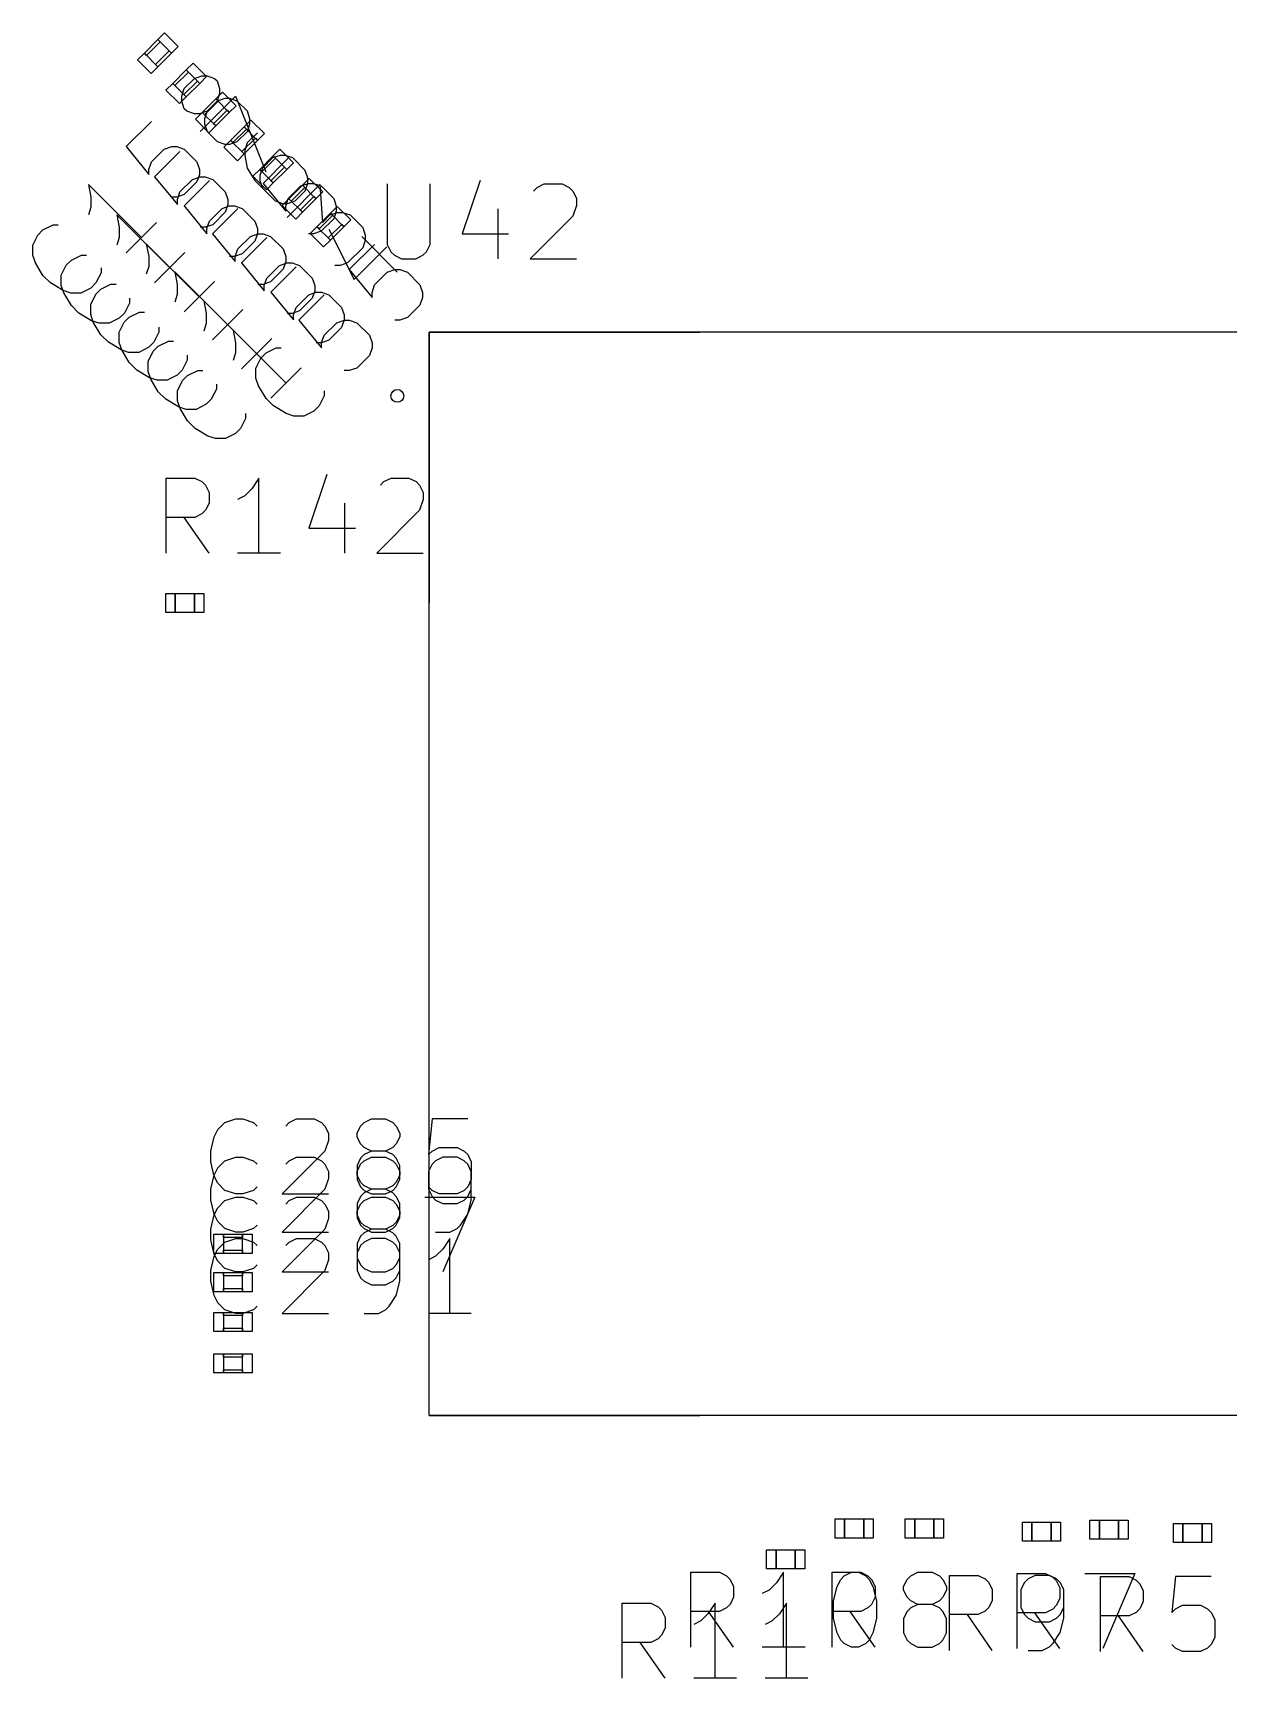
# Model space of a CAD drawing. Header units: millimetres. Extents: x -1 to 260, y -56 to 300.
# Drawn here: x 34.96 to 53.72, y 170.66 to 196.47 of the extents above; entities that cross this region are included whole.
import ezdxf

# ---------------------------------------------------------------- set-up
doc = ezdxf.new("R2010")
doc.units = ezdxf.units.MM
doc.layers.add('F.Fab', color=9, linetype='CONTINUOUS', true_color=0xafafaf)
doc.layers.add('F.Silkscreen', color=41, linetype='CONTINUOUS', true_color=0xf2eda1)

msp = doc.modelspace()

# ---------------------------------------------------------------- linework, layer by layer
at = {"layer": 'F.Fab', "linetype": 'CONTINUOUS'}
for p, q in [((36.920996, 196.368591), (37.027062, 196.474657)), ((37.027062, 196.474657), (37.239194, 196.262525)), ((36.708864, 196.156459), (36.920996, 196.368591)), ((36.956351, 196.333236), (36.744219, 196.121104)), ((36.885641, 195.979682), (37.097773, 196.191814)), ((36.920996, 196.368591), (36.956351, 196.333236)), ((37.133128, 196.156459), (36.920996, 196.368591)), ((37.097773, 196.191814), (37.133128, 196.156459)), ((37.239194, 196.262525), (37.133128, 196.156459)), ((36.602798, 196.050393), (36.708864, 196.156459)), ((36.81493, 195.838261), (36.602798, 196.050393)), ((36.708864, 196.156459), (36.920996, 195.944327)), ((36.744219, 196.121104), (36.708864, 196.156459)), ((36.920996, 195.944327), (36.81493, 195.838261)), ((36.920996, 195.944327), (36.885641, 195.979682)), ((37.133128, 196.156459), (36.920996, 195.944327)), ((37.366471, 195.894828), (37.472537, 196.000894)), ((37.472537, 196.000894), (37.684669, 195.788762)), ((37.048273, 195.57663), (37.154339, 195.682696)), ((37.154339, 195.682696), (37.366471, 195.894828)), ((37.154339, 195.682696), (37.366471, 195.470564)), ((37.189694, 195.647341), (37.154339, 195.682696)), ((37.401826, 195.859473), (37.189694, 195.647341)), ((37.331116, 195.505919), (37.543248, 195.718051)), ((37.366471, 195.894828), (37.401826, 195.859473)), ((37.578603, 195.682696), (37.366471, 195.894828)), ((37.578603, 195.682696), (37.366471, 195.470564)), ((37.543248, 195.718051), (37.578603, 195.682696)), ((37.684669, 195.788762), (37.578603, 195.682696)), ((37.260405, 195.364498), (37.048273, 195.57663)), ((37.366471, 195.470564), (37.260405, 195.364498)), ((37.366471, 195.470564), (37.331116, 195.505919)), ((37.617496, 195.226612), (37.829628, 195.438744)), ((37.864983, 195.403389), (37.652851, 195.191257)), ((37.829628, 195.438744), (37.935694, 195.54481)), ((37.829628, 195.438744), (37.864983, 195.403389)), ((38.04176, 195.226612), (37.829628, 195.438744)), ((37.935694, 195.54481), (38.147826, 195.332678)), ((37.51143, 195.120546), (37.617496, 195.226612)), ((37.617496, 195.226612), (37.829628, 195.01448)), ((37.652851, 195.191257), (37.617496, 195.226612)), ((37.794273, 195.049835), (38.006405, 195.261967)), ((38.04176, 195.226612), (37.829628, 195.01448)), ((38.006405, 195.261967), (38.04176, 195.226612)), ((38.147826, 195.332678), (38.04176, 195.226612)), ((37.723562, 194.908414), (37.51143, 195.120546)), ((37.829628, 195.01448), (37.723562, 194.908414)), ((37.829628, 195.01448), (37.794273, 195.049835)), ((38.062974, 194.788206), (38.275106, 195.000338)), ((38.310461, 194.964983), (38.098329, 194.752851)), ((38.275106, 195.000338), (38.381172, 195.106404)), ((38.275106, 195.000338), (38.310461, 194.964983)), ((38.487238, 194.788206), (38.275106, 195.000338)), ((38.381172, 195.106404), (38.593304, 194.894272)), ((38.593304, 194.894272), (38.487238, 194.788206)), ((37.956908, 194.68214), (38.062974, 194.788206)), ((38.16904, 194.470008), (37.956908, 194.68214)), ((38.062974, 194.788206), (38.275106, 194.576074)), ((38.098329, 194.752851), (38.062974, 194.788206)), ((38.239751, 194.611429), (38.451883, 194.823561)), ((38.487238, 194.788206), (38.275106, 194.576074)), ((38.451883, 194.823561), (38.487238, 194.788206)), ((38.73119, 194.544253), (38.837256, 194.650319)), ((38.837256, 194.650319), (39.049388, 194.438187)), ((38.275106, 194.576074), (38.16904, 194.470008)), ((38.275106, 194.576074), (38.239751, 194.611429)), ((38.519058, 194.332121), (38.73119, 194.544253)), ((38.766545, 194.508898), (38.554413, 194.296766)), ((38.695835, 194.155344), (38.907967, 194.367476)), ((38.73119, 194.544253), (38.766545, 194.508898)), ((38.943322, 194.332121), (38.73119, 194.544253)), ((38.907967, 194.367476), (38.943322, 194.332121)), ((39.049388, 194.438187), (38.943322, 194.332121)), ((38.412992, 194.226055), (38.519058, 194.332121)), ((38.625124, 194.013923), (38.412992, 194.226055)), ((38.519058, 194.332121), (38.73119, 194.119989)), ((38.554413, 194.296766), (38.519058, 194.332121)), ((38.73119, 194.119989), (38.625124, 194.013923)), ((38.73119, 194.119989), (38.695835, 194.155344)), ((38.943322, 194.332121), (38.73119, 194.119989)), ((39.190809, 194.084635), (39.296875, 194.190701)), ((39.296875, 194.190701), (39.509007, 193.978569)), ((38.872611, 193.766437), (38.978677, 193.872503)), ((38.978677, 193.872503), (39.190809, 194.084635)), ((38.978677, 193.872503), (39.190809, 193.660371)), ((39.014032, 193.837148), (38.978677, 193.872503)), ((39.226164, 194.04928), (39.014032, 193.837148)), ((39.155454, 193.695726), (39.367586, 193.907858)), ((39.190809, 194.084635), (39.226164, 194.04928)), ((39.402941, 193.872503), (39.190809, 194.084635)), ((39.402941, 193.872503), (39.190809, 193.660371)), ((39.367586, 193.907858), (39.402941, 193.872503)), ((39.509007, 193.978569), (39.402941, 193.872503)), ((39.084743, 193.554305), (38.872611, 193.766437)), ((39.190809, 193.660371), (39.084743, 193.554305)), ((39.190809, 193.660371), (39.155454, 193.695726)), ((39.417083, 193.434096), (39.629215, 193.646228)), ((39.66457, 193.610873), (39.452438, 193.398741)), ((39.629215, 193.646228), (39.735281, 193.752294)), ((39.629215, 193.646228), (39.66457, 193.610873)), ((39.841347, 193.434096), (39.629215, 193.646228)), ((39.735281, 193.752294), (39.947413, 193.540162)), ((39.311017, 193.32803), (39.417083, 193.434096)), ((39.417083, 193.434096), (39.629215, 193.221964)), ((39.452438, 193.398741), (39.417083, 193.434096)), ((39.59386, 193.257319), (39.805992, 193.469451)), ((39.841347, 193.434096), (39.629215, 193.221964)), ((39.805992, 193.469451), (39.841347, 193.434096)), ((39.947413, 193.540162), (39.841347, 193.434096)), ((39.523149, 193.115898), (39.311017, 193.32803)), ((39.629215, 193.221964), (39.523149, 193.115898)), ((39.629215, 193.221964), (39.59386, 193.257319)), ((41.18, 174.78), (41.18, 191.78)), ((58.18, 191.78), (41.18, 191.78)), ((37.045, 187.38), (37.045, 187.68)), ((37.045, 187.68), (37.195, 187.68)), ((37.195, 187.68), (37.195, 187.38)), ((37.495, 187.38), (37.495, 187.68)), ((37.495, 187.68), (37.645, 187.68)), ((37.645, 187.68), (37.645, 187.38)), ((37.195, 187.38), (37.045, 187.38)), ((37.645, 187.38), (37.495, 187.38)), ((37.8, 177.325), (37.8, 177.625)), ((37.8, 177.625), (37.95, 177.625)), ((37.95, 177.625), (37.95, 177.325)), ((37.95, 177.575), (37.95, 177.625)), ((37.95, 177.625), (38.25, 177.625)), ((38.25, 177.625), (38.25, 177.575)), ((38.25, 177.325), (38.25, 177.625)), ((38.25, 177.625), (38.4, 177.625)), ((38.4, 177.625), (38.4, 177.325)), ((38.25, 177.575), (37.95, 177.575)), ((37.95, 177.325), (37.95, 177.375)), ((37.95, 177.375), (38.25, 177.375)), ((38.25, 177.375), (38.25, 177.325)), ((37.95, 177.325), (37.8, 177.325)), ((38.25, 177.325), (37.95, 177.325)), ((38.4, 177.325), (38.25, 177.325)), ((37.8, 176.725), (37.8, 177.025)), ((37.8, 177.025), (37.95, 177.025)), ((37.95, 177.025), (37.95, 176.725)), ((37.95, 176.975), (37.95, 177.025)), ((37.95, 177.025), (38.25, 177.025)), ((38.25, 176.975), (37.95, 176.975)), ((38.25, 177.025), (38.25, 176.975)), ((38.25, 176.725), (38.25, 177.025)), ((38.25, 177.025), (38.4, 177.025)), ((38.4, 177.025), (38.4, 176.725)), ((37.95, 176.725), (37.8, 176.725)), ((37.95, 176.725), (37.95, 176.775)), ((37.95, 176.775), (38.25, 176.775)), ((38.25, 176.725), (37.95, 176.725)), ((38.25, 176.775), (38.25, 176.725)), ((38.4, 176.725), (38.25, 176.725)), ((37.8, 176.1), (37.8, 176.4)), ((37.8, 176.4), (37.95, 176.4)), ((37.95, 176.4), (37.95, 176.1)), ((37.95, 176.35), (37.95, 176.4)), ((37.95, 176.4), (38.25, 176.4)), ((38.25, 176.35), (37.95, 176.35)), ((38.25, 176.4), (38.25, 176.35)), ((38.25, 176.1), (38.25, 176.4)), ((38.25, 176.4), (38.4, 176.4)), ((38.4, 176.4), (38.4, 176.1)), ((37.95, 176.1), (37.8, 176.1)), ((37.95, 176.1), (37.95, 176.15)), ((37.95, 176.15), (38.25, 176.15)), ((38.25, 176.1), (37.95, 176.1)), ((38.25, 176.15), (38.25, 176.1)), ((38.4, 176.1), (38.25, 176.1)), ((37.8, 175.45), (37.8, 175.75)), ((37.8, 175.75), (37.95, 175.75)), ((37.95, 175.75), (37.95, 175.45)), ((37.95, 175.7), (37.95, 175.75)), ((37.95, 175.75), (38.25, 175.75)), ((38.25, 175.7), (37.95, 175.7)), ((38.25, 175.75), (38.25, 175.7)), ((38.25, 175.45), (38.25, 175.75)), ((38.25, 175.75), (38.4, 175.75)), ((38.4, 175.75), (38.4, 175.45)), ((37.95, 175.45), (37.8, 175.45)), ((37.95, 175.45), (37.95, 175.5)), ((37.95, 175.5), (38.25, 175.5)), ((38.25, 175.45), (37.95, 175.45)), ((38.25, 175.5), (38.25, 175.45)), ((38.4, 175.45), (38.25, 175.45)), ((58.18, 174.78), (41.18, 174.78)), ((47.55, 172.86), (47.55, 173.16)), ((47.55, 173.16), (47.7, 173.16)), ((47.7, 173.16), (47.7, 172.86)), ((48, 172.86), (48, 173.16)), ((48, 173.16), (48.15, 173.16)), ((48.15, 173.16), (48.15, 172.86)), ((48.65, 172.86), (48.65, 173.16)), ((48.65, 173.16), (48.8, 173.16)), ((48.8, 173.16), (48.8, 172.86)), ((49.1, 172.86), (49.1, 173.16)), ((49.1, 173.16), (49.25, 173.16)), ((49.25, 173.16), (49.25, 172.86)), ((50.49, 172.81), (50.49, 173.11)), ((50.49, 173.11), (50.64, 173.11)), ((50.64, 173.11), (50.64, 172.81)), ((50.94, 172.81), (50.94, 173.11)), ((50.94, 173.11), (51.09, 173.11)), ((51.09, 173.11), (51.09, 172.81)), ((51.55, 172.84), (51.55, 173.14)), ((51.55, 173.14), (51.7, 173.14)), ((51.7, 173.14), (51.7, 172.84)), ((52, 172.84), (52, 173.14)), ((52, 173.14), (52.15, 173.14)), ((52.15, 173.14), (52.15, 172.84)), ((52.86, 172.79), (52.86, 173.09)), ((52.86, 173.09), (53.01, 173.09)), ((53.01, 173.09), (53.01, 172.79)), ((53.31, 172.79), (53.31, 173.09)), ((53.31, 173.09), (53.46, 173.09)), ((53.46, 173.09), (53.46, 172.79)), ((47.7, 172.86), (47.55, 172.86)), ((48.15, 172.86), (48, 172.86)), ((48.8, 172.86), (48.65, 172.86)), ((49.25, 172.86), (49.1, 172.86)), ((50.64, 172.81), (50.49, 172.81)), ((51.09, 172.81), (50.94, 172.81)), ((51.7, 172.84), (51.55, 172.84)), ((52.15, 172.84), (52, 172.84)), ((53.01, 172.79), (52.86, 172.79)), ((53.46, 172.79), (53.31, 172.79)), ((46.475, 172.375), (46.475, 172.675)), ((46.475, 172.675), (46.625, 172.675)), ((46.625, 172.675), (46.625, 172.375)), ((46.925, 172.375), (46.925, 172.675)), ((46.925, 172.675), (47.075, 172.675)), ((47.075, 172.675), (47.075, 172.375)), ((46.625, 172.375), (46.475, 172.375)), ((47.075, 172.375), (46.925, 172.375))]:
    msp.add_line(p, q, dxfattribs=at)
at = {"layer": 'F.Fab'}
msp.add_circle((40.68, 190.78), 0.1, dxfattribs=at)
at = {"layer": 'F.Silkscreen', "linetype": 'CONTINUOUS'}
for p, q in [((37.336328, 195.601408), (37.494791, 195.759871)), ((37.494791, 195.759871), (37.613638, 195.799487)), ((37.613638, 195.799487), (37.69287, 195.799487)), ((37.69287, 195.799487), (37.811717, 195.759871)), ((37.811717, 195.759871), (37.851333, 195.720255)), ((37.851333, 195.720255), (37.890949, 195.601408)), ((37.296712, 195.482561), (37.336328, 195.601408)), ((37.296712, 195.403329), (37.296712, 195.482561)), ((37.336328, 195.284482), (37.296712, 195.403329)), ((37.583726, 194.929566), (38.138347, 195.484187)), ((37.851333, 195.403329), (37.69287, 195.244866)), ((37.890949, 195.522176), (37.851333, 195.403329)), ((37.97018, 195.442945), (37.851333, 195.403329)), ((37.890949, 195.601408), (37.890949, 195.522176)), ((38.049412, 195.442945), (37.97018, 195.442945)), ((38.168259, 195.403329), (38.049412, 195.442945)), ((38.138347, 195.484187), (38.613736, 194.295714)), ((38.326722, 195.244866), (38.168259, 195.403329)), ((37.375944, 195.244866), (37.336328, 195.284482)), ((37.494791, 195.20525), (37.375944, 195.244866)), ((37.574023, 195.20525), (37.494791, 195.20525)), ((37.69287, 195.244866), (37.574023, 195.20525)), ((37.69287, 195.244866), (37.653254, 195.126019)), ((38.366338, 195.126019), (38.326722, 195.244866)), ((36.821323, 195.086403), (36.425165, 194.690245)), ((37.653254, 195.126019), (37.653254, 195.046787)), ((37.653254, 195.046787), (37.69287, 194.92794)), ((37.69287, 194.92794), (37.851333, 194.769477)), ((38.168259, 194.769477), (38.326722, 194.92794)), ((38.482655, 194.909256), (38.324192, 194.750792)), ((38.326722, 194.92794), (38.366338, 195.046787)), ((38.366338, 195.046787), (38.366338, 195.126019)), ((36.425165, 194.690245), (36.781707, 194.254472)), ((36.821323, 194.452551), (37.019402, 194.65063)), ((37.019402, 194.65063), (37.138249, 194.690245)), ((37.138249, 194.690245), (37.217481, 194.690245)), ((37.217481, 194.690245), (37.336328, 194.65063)), ((37.336328, 194.65063), (37.534407, 194.452551)), ((37.851333, 194.769477), (37.97018, 194.729861)), ((37.97018, 194.729861), (38.049412, 194.729861)), ((38.049412, 194.729861), (38.168259, 194.769477)), ((38.324192, 194.750792), (38.284576, 194.631945)), ((38.284576, 194.631945), (38.284576, 194.552714)), ((36.781707, 194.333704), (36.821323, 194.452551)), ((37.2668, 194.61264), (36.870642, 194.216482)), ((37.534407, 194.452551), (37.574022, 194.333704)), ((38.284576, 194.552714), (38.324192, 194.354635)), ((38.720349, 194.513098), (38.561886, 194.354635)), ((38.967748, 194.510465), (38.571591, 194.114308)), ((38.839196, 194.552714), (38.720349, 194.513098)), ((38.918428, 194.552714), (38.839196, 194.552714)), ((39.037275, 194.513098), (38.918428, 194.552714)), ((39.235354, 194.315019), (39.037275, 194.513098)), ((36.781707, 194.254472), (36.781707, 194.333704)), ((36.870642, 194.216482), (37.227184, 193.780709)), ((37.2668, 193.978788), (37.464879, 194.176867)), ((37.729955, 194.156556), (37.333797, 193.760398)), ((37.534407, 194.135625), (37.336328, 193.937546)), ((37.464879, 194.176867), (37.583726, 194.216482)), ((37.574022, 194.254472), (37.534407, 194.135625)), ((37.574022, 194.333704), (37.574022, 194.254472)), ((37.583726, 194.216482), (37.662958, 194.216482)), ((37.662958, 194.216482), (37.781805, 194.176867)), ((37.781805, 194.176867), (37.979884, 193.978788)), ((38.324192, 194.354635), (38.443039, 194.156556)), ((38.443039, 194.156556), (38.759965, 193.83963)), ((38.561886, 194.354635), (38.52227, 194.235788)), ((38.52227, 194.235788), (38.52227, 194.156556)), ((38.52227, 194.156556), (38.561886, 194.037709)), ((38.571591, 194.114308), (38.928133, 193.678534)), ((39.165827, 194.074692), (39.284674, 194.114308)), ((39.27497, 194.196172), (39.235354, 194.315019)), ((39.235354, 193.998093), (39.27497, 194.11694)), ((39.27497, 194.11694), (39.27497, 194.196172)), ((39.284674, 194.114308), (39.363906, 194.114308)), ((39.363906, 194.114308), (39.482753, 194.074692)), ((41.978273, 194.161398), (41.698147, 193.32102)), ((36.66286, 193.264078), (35.830929, 194.096009)), ((35.830929, 194.096009), (35.870545, 193.89793)), ((35.870545, 193.89793), (35.870545, 193.739467)), ((37.217481, 193.89793), (37.138249, 193.89793)), ((37.336328, 193.937546), (37.217481, 193.89793)), ((37.227184, 193.859941), (37.2668, 193.978788)), ((37.227184, 193.780709), (37.227184, 193.859941)), ((37.979884, 193.978788), (38.019499, 193.859941)), ((38.019499, 193.859941), (38.019499, 193.780709)), ((38.928133, 193.757766), (38.967748, 193.876613)), ((38.948443, 193.578991), (39.463448, 194.093996)), ((38.967748, 193.876613), (39.165827, 194.074692)), ((39.076891, 193.83963), (39.235354, 193.998093)), ((39.463448, 194.093996), (39.503064, 193.49976)), ((39.482753, 194.074692), (39.680832, 193.876613)), ((39.680832, 193.876613), (39.720448, 193.757766)), ((40.521619, 194.105372), (40.521619, 193.152945)), ((41.193921, 193.152945), (41.193921, 194.105372)), ((42.81865, 193.993322), (42.874675, 194.049347)), ((42.874675, 194.049347), (42.986726, 194.105372)), ((42.986726, 194.105372), (43.266851, 194.105372)), ((43.266851, 194.105372), (43.378902, 194.049347)), ((43.378902, 194.049347), (43.434927, 193.993322)), ((43.434927, 193.993322), (43.490952, 193.881272)), ((43.490952, 193.881272), (43.490952, 193.769222)), ((35.870545, 193.739467), (35.830929, 193.62062)), ((37.108337, 192.790315), (36.276406, 193.622246)), ((36.276406, 193.622246), (36.316022, 193.424167)), ((37.333797, 193.760398), (37.690339, 193.324625)), ((37.729955, 193.522704), (37.928034, 193.720783)), ((38.175433, 193.71815), (37.779275, 193.321992)), ((37.979884, 193.661862), (37.781805, 193.463783)), ((37.928034, 193.720783), (38.046881, 193.760398)), ((38.019499, 193.780709), (37.979884, 193.661862)), ((38.046881, 193.760398), (38.126113, 193.760398)), ((38.126113, 193.760398), (38.24496, 193.720783)), ((38.24496, 193.720783), (38.443039, 193.522704)), ((38.759965, 193.83963), (38.878812, 193.800014)), ((38.878812, 193.800014), (38.958044, 193.800014)), ((38.928133, 193.678534), (38.928133, 193.757766)), ((38.958044, 193.800014), (39.076891, 193.83963)), ((39.503064, 193.49976), (39.621911, 193.618607)), ((39.621911, 193.618607), (39.740758, 193.658223)), ((39.720448, 193.678534), (39.680832, 193.559687)), ((39.720448, 193.757766), (39.720448, 193.678534)), ((39.740758, 193.658223), (39.81999, 193.658223)), ((39.81999, 193.658223), (39.938837, 193.618607)), ((39.938837, 193.618607), (40.136916, 193.420528)), ((42.258399, 193.713196), (42.258399, 192.928844)), ((43.434927, 193.601146), (42.762625, 192.928844)), ((43.490952, 193.769222), (43.434927, 193.601146)), ((35.038614, 193.303694), (35.117845, 193.382925)), ((35.117845, 193.382925), (35.276308, 193.462157)), ((35.276308, 193.462157), (35.35554, 193.462157)), ((36.316022, 193.424167), (36.316022, 193.265704)), ((36.900554, 193.501773), (36.425165, 193.026383)), ((37.662958, 193.424167), (37.583726, 193.424167)), ((37.781805, 193.463783), (37.662958, 193.424167)), ((37.690339, 193.403857), (37.729955, 193.522704)), ((37.690339, 193.324625), (37.690339, 193.403857)), ((38.443039, 193.522704), (38.482654, 193.403857)), ((38.482654, 193.403857), (38.482654, 193.324625)), ((39.482753, 193.361608), (39.363906, 193.321993)), ((39.680832, 193.559687), (39.482753, 193.361608)), ((39.606141, 193.396683), (40.002299, 192.604368)), ((40.136916, 193.420528), (40.176532, 193.301681)), ((34.959382, 193.145231), (35.038614, 193.303694)), ((34.959382, 192.986768), (34.959382, 193.145231)), ((36.316022, 193.265704), (36.276406, 193.146857)), ((37.571492, 192.334231), (36.739561, 193.166162)), ((36.739561, 193.166162), (36.779177, 192.968083)), ((37.779275, 193.321992), (38.135817, 192.886219)), ((38.135817, 192.965451), (38.175433, 193.084298)), ((38.175433, 193.084298), (38.373512, 193.282377)), ((38.631517, 193.262065), (38.235359, 192.865907)), ((38.443039, 193.205778), (38.24496, 193.007699)), ((38.373512, 193.282377), (38.492359, 193.321992)), ((38.482654, 193.324625), (38.443039, 193.205778)), ((38.492359, 193.321992), (38.571591, 193.321992)), ((38.571591, 193.321992), (38.690438, 193.282377)), ((38.690438, 193.282377), (38.888517, 193.084298)), ((38.888517, 193.084298), (38.928132, 192.965451)), ((39.363906, 193.321993), (39.284674, 193.321993)), ((40.136916, 193.103602), (39.899221, 192.865908)), ((40.321857, 193.156355), (39.9257, 192.760198)), ((40.002299, 192.604368), (40.517303, 193.119373)), ((40.121146, 193.277836), (40.675766, 192.723216)), ((40.176532, 193.222449), (40.136916, 193.103602)), ((40.176532, 193.301681), (40.176532, 193.222449)), ((40.521619, 193.152945), (40.577644, 193.040895)), ((41.137896, 193.040895), (41.193921, 193.152945)), ((41.698147, 193.32102), (42.426474, 193.32102)), ((34.998998, 192.86792), (34.959382, 192.986768)), ((35.117845, 192.669842), (34.998998, 192.86792)), ((35.404859, 192.671468), (35.484091, 192.829931)), ((35.484091, 192.829931), (35.563322, 192.909162)), ((35.563322, 192.909162), (35.721785, 192.988394)), ((35.721785, 192.988394), (35.801017, 192.988394)), ((36.779177, 192.968083), (36.779177, 192.80962)), ((37.346031, 193.02801), (36.870642, 192.55262)), ((38.126113, 192.968083), (38.046881, 192.968083)), ((38.24496, 193.007699), (38.126113, 192.968083)), ((38.135817, 192.886219), (38.135817, 192.965451)), ((38.235359, 192.865907), (38.591901, 192.430134)), ((38.631517, 192.628213), (38.829596, 192.826292)), ((38.829596, 192.826292), (38.948443, 192.865907)), ((38.928132, 192.886219), (38.888517, 192.767372)), ((38.928132, 192.965451), (38.928132, 192.886219)), ((38.948443, 192.865907), (39.027675, 192.865907)), ((39.027675, 192.865907), (39.146522, 192.826292)), ((39.146522, 192.826292), (39.344601, 192.628213)), ((39.780374, 192.826292), (39.701143, 192.826292)), ((39.899221, 192.865908), (39.780374, 192.826292)), ((40.577644, 193.040895), (40.63367, 192.98487)), ((40.63367, 192.98487), (40.74572, 192.928844)), ((40.74572, 192.928844), (40.96982, 192.928844)), ((40.96982, 192.928844), (41.081871, 192.98487)), ((41.081871, 192.98487), (41.137896, 193.040895)), ((42.762625, 192.928844), (43.490952, 192.928844)), ((35.236693, 192.550994), (35.117845, 192.669842)), ((35.404859, 192.513005), (35.404859, 192.671468)), ((36.029008, 192.709457), (35.949776, 192.550994)), ((36.029008, 192.788689), (36.029008, 192.709457)), ((36.779177, 192.80962), (36.739561, 192.690773)), ((38.01697, 191.895825), (37.185039, 192.727756)), ((37.185039, 192.727756), (37.224655, 192.529677)), ((37.809186, 192.571926), (37.333797, 192.096536)), ((38.690438, 192.569293), (38.571591, 192.529677)), ((38.591901, 192.509366), (38.631517, 192.628213)), ((38.888517, 192.767372), (38.690438, 192.569293)), ((39.091136, 192.802447), (38.694978, 192.406289)), ((39.344601, 192.628213), (39.384216, 192.509366)), ((39.9257, 192.760198), (40.282242, 192.324424)), ((40.321857, 192.522503), (40.519936, 192.720582)), ((40.519936, 192.720582), (40.638783, 192.760198)), ((40.638783, 192.760198), (40.718015, 192.760198)), ((40.718015, 192.760198), (40.836862, 192.720582)), ((40.836862, 192.720582), (41.034941, 192.522503)), ((35.434771, 192.432147), (35.236693, 192.550994)), ((35.444475, 192.394157), (35.404859, 192.513005)), ((35.553619, 192.392531), (35.434771, 192.432147)), ((35.563322, 192.196079), (35.444475, 192.394157)), ((35.712082, 192.392531), (35.553619, 192.392531)), ((35.870545, 192.471763), (35.712082, 192.392531)), ((35.868014, 192.215384), (35.947246, 192.373847)), ((35.949776, 192.550994), (35.870545, 192.471763)), ((35.947246, 192.373847), (36.026477, 192.453078)), ((36.026477, 192.453078), (36.18494, 192.53231)), ((36.18494, 192.53231), (36.264172, 192.53231)), ((36.474485, 192.314926), (36.474485, 192.235694)), ((37.224655, 192.371214), (37.185039, 192.252367)), ((37.224655, 192.529677), (37.224655, 192.371214)), ((38.571591, 192.529677), (38.492359, 192.529677)), ((38.591901, 192.430134), (38.591901, 192.509366)), ((38.694978, 192.406289), (39.05152, 191.970516)), ((39.091136, 192.168595), (39.289215, 192.366674)), ((39.529542, 192.36404), (39.133384, 191.967882)), ((39.344601, 192.311287), (39.146522, 192.113208)), ((39.289215, 192.366674), (39.408062, 192.406289)), ((39.384216, 192.430134), (39.344601, 192.311287)), ((39.384216, 192.509366), (39.384216, 192.430134)), ((39.408062, 192.406289), (39.487294, 192.406289)), ((39.487294, 192.406289), (39.606141, 192.366674)), ((39.606141, 192.366674), (39.80422, 192.168595)), ((40.282242, 192.403656), (40.321857, 192.522503)), ((40.282242, 192.324424), (40.282242, 192.403656)), ((41.034941, 192.522503), (41.074557, 192.403656)), ((41.074557, 192.324424), (41.034941, 192.205577)), ((41.074557, 192.403656), (41.074557, 192.324424)), ((35.68217, 192.077231), (35.563322, 192.196079)), ((35.880248, 191.958384), (35.68217, 192.077231)), ((35.868014, 192.056921), (35.868014, 192.215384)), ((35.90763, 191.938073), (35.868014, 192.056921)), ((36.395253, 192.077231), (36.316022, 191.998)), ((36.474485, 192.235694), (36.395253, 192.077231)), ((36.471955, 192.014672), (36.630418, 192.093904)), ((36.630418, 192.093904), (36.70965, 192.093904)), ((38.473054, 191.43974), (37.641123, 192.271671)), ((37.641123, 192.271671), (37.680739, 192.073592)), ((37.680739, 192.073592), (37.680739, 191.915129)), ((38.254664, 192.13352), (37.779275, 191.65813)), ((39.027675, 192.073592), (38.948443, 192.073592)), ((39.146522, 192.113208), (39.027675, 192.073592)), ((39.05152, 192.049748), (39.091136, 192.168595)), ((39.05152, 191.970516), (39.05152, 192.049748)), ((39.80422, 192.168595), (39.843835, 192.049748)), ((39.843835, 192.049748), (39.843835, 191.970516)), ((41.034941, 192.205577), (40.836862, 192.007498)), ((35.999096, 191.918768), (35.880248, 191.958384)), ((36.026477, 191.739995), (35.90763, 191.938073)), ((36.157559, 191.918768), (35.999096, 191.918768)), ((36.316022, 191.998), (36.157559, 191.918768)), ((36.313492, 191.776978), (36.392724, 191.935441)), ((36.392724, 191.935441), (36.471955, 192.014672)), ((36.93764, 191.858842), (36.93764, 191.77961)), ((37.680739, 191.915129), (37.641123, 191.796282)), ((38.932673, 190.980122), (38.100742, 191.812053)), ((38.100742, 191.812053), (38.140358, 191.613974)), ((39.133384, 191.967882), (39.489926, 191.532109)), ((39.529542, 191.730188), (39.727621, 191.928267)), ((39.80422, 191.851669), (39.606141, 191.65359)), ((39.727621, 191.928267), (39.846468, 191.967882)), ((39.843835, 191.970516), (39.80422, 191.851669)), ((39.846468, 191.967882), (39.9257, 191.967882)), ((39.9257, 191.967882), (40.044547, 191.928267)), ((40.044547, 191.928267), (40.242626, 191.730188)), ((40.718015, 191.967883), (40.638783, 191.967883)), ((40.836862, 192.007498), (40.718015, 191.967883)), ((36.145325, 191.621147), (36.026477, 191.739995)), ((36.343403, 191.5023), (36.145325, 191.621147)), ((36.313492, 191.618515), (36.313492, 191.776978)), ((36.353108, 191.499667), (36.313492, 191.618515)), ((36.779177, 191.541916), (36.620714, 191.462684)), ((36.858408, 191.621147), (36.779177, 191.541916)), ((36.848808, 191.479356), (36.928039, 191.558587)), ((36.93764, 191.77961), (36.858408, 191.621147)), ((36.928039, 191.558587), (37.086502, 191.637819)), ((37.086502, 191.637819), (37.165734, 191.637819)), ((38.140358, 191.613974), (38.140358, 191.455511)), ((38.710748, 191.677435), (38.235359, 191.202045)), ((38.61838, 191.452878), (38.776843, 191.532109)), ((38.776843, 191.532109), (38.856074, 191.532109)), ((39.487294, 191.613974), (39.408062, 191.613974)), ((39.606141, 191.65359), (39.487294, 191.613974)), ((39.489926, 191.611341), (39.529542, 191.730188)), ((39.489926, 191.532109), (39.489926, 191.611341)), ((40.242626, 191.730188), (40.282241, 191.611341)), ((40.282241, 191.532109), (40.242626, 191.413262)), ((40.282241, 191.611341), (40.282241, 191.532109)), ((41.18, 191.78), (41.18, 187.53)), ((41.18, 191.78), (45.43, 191.78)), ((36.462251, 191.462684), (36.343403, 191.5023)), ((36.471955, 191.301589), (36.353108, 191.499667)), ((36.620714, 191.462684), (36.462251, 191.462684)), ((36.590803, 191.182741), (36.471955, 191.301589)), ((36.769576, 191.320893), (36.848808, 191.479356)), ((36.769576, 191.16243), (36.769576, 191.320893)), ((37.383118, 191.341204), (37.303886, 191.182741)), ((37.383118, 191.420436), (37.383118, 191.341204)), ((38.140358, 191.455511), (38.100742, 191.336664)), ((38.459917, 191.215183), (38.539148, 191.373646)), ((38.539148, 191.373646), (38.61838, 191.452878)), ((40.242626, 191.413262), (40.044547, 191.215183)), ((36.788881, 191.063894), (36.590803, 191.182741)), ((36.809192, 191.043582), (36.769576, 191.16243)), ((36.907729, 191.024278), (36.788881, 191.063894)), ((36.928039, 190.845504), (36.809192, 191.043582)), ((37.066192, 191.024278), (36.907729, 191.024278)), ((37.224655, 191.10351), (37.066192, 191.024278)), ((37.303886, 191.182741), (37.224655, 191.10351)), ((37.229195, 190.861275), (37.308427, 191.019738)), ((37.308427, 191.019738), (37.387658, 191.098969)), ((37.387658, 191.098969), (37.546121, 191.178201)), ((37.546121, 191.178201), (37.625353, 191.178201)), ((38.459917, 191.05672), (38.459917, 191.215183)), ((38.499532, 190.937873), (38.459917, 191.05672)), ((39.170367, 191.217817), (38.694978, 190.742427)), ((39.9257, 191.175567), (39.846468, 191.175567)), ((40.044547, 191.215183), (39.9257, 191.175567)), ((37.046887, 190.726656), (36.928039, 190.845504)), ((37.229195, 190.702812), (37.229195, 190.861275)), ((37.839202, 190.885119), (37.75997, 190.726656)), ((37.839202, 190.964351), (37.839202, 190.885119)), ((38.61838, 190.739794), (38.499532, 190.937873)), ((39.529542, 190.77941), (39.450311, 190.620947)), ((39.529542, 190.858641), (39.529542, 190.77941)), ((37.244965, 190.607809), (37.046887, 190.726656)), ((37.268811, 190.583964), (37.229195, 190.702812)), ((37.363813, 190.568193), (37.244965, 190.607809)), ((37.387658, 190.385886), (37.268811, 190.583964)), ((37.522276, 190.568193), (37.363813, 190.568193)), ((37.680739, 190.647425), (37.522276, 190.568193)), ((37.75997, 190.726656), (37.680739, 190.647425)), ((38.298821, 190.504733), (38.298821, 190.425501)), ((38.737227, 190.620947), (38.61838, 190.739794)), ((38.935306, 190.502099), (38.737227, 190.620947)), ((39.054153, 190.462484), (38.935306, 190.502099)), ((39.371079, 190.541715), (39.212616, 190.462484)), ((39.450311, 190.620947), (39.371079, 190.541715)), ((37.506506, 190.267038), (37.387658, 190.385886)), ((37.704584, 190.148191), (37.506506, 190.267038)), ((38.219589, 190.267038), (38.140358, 190.187807)), ((38.298821, 190.425501), (38.219589, 190.267038)), ((39.212616, 190.462484), (39.054153, 190.462484)), ((37.823432, 190.108575), (37.704584, 190.148191)), ((37.981895, 190.108575), (37.823432, 190.108575)), ((38.140358, 190.187807), (37.981895, 190.108575)), ((37.051619, 188.313844), (37.051619, 189.490372)), ((37.051619, 189.490372), (37.49982, 189.490372)), ((37.49982, 189.490372), (37.611871, 189.434347)), ((38.508273, 189.490372), (38.396223, 189.322297)), ((38.508273, 188.313844), (38.508273, 189.490372)), ((39.572751, 189.546398), (39.292625, 188.70602)), ((40.469153, 189.434347), (40.581204, 189.490372)), ((40.581204, 189.490372), (40.861329, 189.490372)), ((40.861329, 189.490372), (40.97338, 189.434347)), ((37.611871, 189.434347), (37.667896, 189.378322)), ((37.667896, 189.378322), (37.723921, 189.266272)), ((37.723921, 189.266272), (37.723921, 189.098196)), ((38.284172, 189.210247), (38.172122, 189.154222)), ((38.396223, 189.322297), (38.284172, 189.210247)), ((40.413128, 189.378322), (40.469153, 189.434347)), ((40.97338, 189.434347), (41.029405, 189.378322)), ((41.029405, 189.378322), (41.08543, 189.266272)), ((41.08543, 189.266272), (41.08543, 189.154222)), ((37.667896, 188.986146), (37.611871, 188.930121)), ((37.723921, 189.098196), (37.667896, 188.986146)), ((39.852877, 189.098196), (39.852877, 188.313844)), ((41.029405, 188.986146), (40.357103, 188.313844)), ((41.08543, 189.154222), (41.029405, 188.986146)), ((37.49982, 188.874096), (37.051619, 188.874096)), ((37.723921, 188.313844), (37.331745, 188.874096)), ((37.611871, 188.930121), (37.49982, 188.874096)), ((39.292625, 188.70602), (40.020952, 188.70602)), ((38.844424, 188.313844), (38.172122, 188.313844)), ((40.357103, 188.313844), (41.08543, 188.313844)), ((37.195, 187.38), (37.195, 187.68)), ((37.195, 187.68), (37.495, 187.68)), ((37.495, 187.68), (37.495, 187.38)), ((37.495, 187.38), (37.195, 187.38)), ((37.974695, 179.379347), (38.14277, 179.435372)), ((38.14277, 179.435372), (38.25482, 179.435372)), ((38.25482, 179.435372), (38.422896, 179.379347)), ((38.983147, 179.379347), (39.095198, 179.435372)), ((39.095198, 179.435372), (39.375323, 179.435372)), ((39.375323, 179.435372), (39.487374, 179.379347)), ((40.159675, 179.379347), (40.271726, 179.435372)), ((40.271726, 179.435372), (40.495826, 179.435372)), ((40.495826, 179.435372), (40.607877, 179.379347)), ((41.224153, 179.435372), (41.168128, 178.875121)), ((41.784405, 179.435372), (41.224153, 179.435372)), ((37.750594, 178.931146), (37.806619, 179.155247)), ((37.806619, 179.155247), (37.862644, 179.267297)), ((37.862644, 179.267297), (37.974695, 179.379347)), ((38.422896, 179.379347), (38.478921, 179.323322)), ((38.927122, 179.323322), (38.983147, 179.379347)), ((39.487374, 179.379347), (39.543399, 179.323322)), ((39.543399, 179.323322), (39.599424, 179.211272)), ((39.599424, 179.211272), (39.599424, 179.099222)), ((40.047625, 179.211272), (40.10365, 179.323322)), ((40.047625, 179.155247), (40.047625, 179.211272)), ((40.10365, 179.043196), (40.047625, 179.155247)), ((40.10365, 179.323322), (40.159675, 179.379347)), ((40.607877, 179.379347), (40.663902, 179.323322)), ((40.663902, 179.323322), (40.719927, 179.211272)), ((40.719927, 179.155247), (40.663902, 179.043196)), ((40.719927, 179.211272), (40.719927, 179.155247)), ((37.750594, 178.763071), (37.750594, 178.931146)), ((39.543399, 178.931146), (38.871097, 178.258844)), ((39.599424, 179.099222), (39.543399, 178.931146)), ((40.159675, 178.987171), (40.10365, 179.043196)), ((40.271726, 178.931146), (40.159675, 178.987171)), ((40.271726, 178.931146), (40.159675, 178.875121)), ((40.495826, 178.931146), (40.271726, 178.931146)), ((40.607877, 178.987171), (40.495826, 178.931146)), ((40.607877, 178.875121), (40.495826, 178.931146)), ((40.663902, 179.043196), (40.607877, 178.987171)), ((41.168128, 178.875121), (41.224153, 178.931146)), ((41.18, 174.78), (41.18, 179.03)), ((41.224153, 178.931146), (41.336204, 178.987171)), ((41.336204, 178.987171), (41.616329, 178.987171)), ((41.616329, 178.987171), (41.72838, 178.931146)), ((41.72838, 178.931146), (41.784405, 178.875121)), ((37.806619, 178.53897), (37.750594, 178.763071)), ((37.806619, 178.555247), (37.862644, 178.667297)), ((37.862644, 178.667297), (37.974695, 178.779347)), ((37.974695, 178.779347), (38.14277, 178.835372)), ((38.14277, 178.835372), (38.25482, 178.835372)), ((38.25482, 178.835372), (38.422896, 178.779347)), ((38.422896, 178.779347), (38.478921, 178.723322)), ((38.927122, 178.723322), (38.983147, 178.779347)), ((38.983147, 178.779347), (39.095198, 178.835372)), ((39.095198, 178.835372), (39.375323, 178.835372)), ((39.375323, 178.835372), (39.487374, 178.779347)), ((39.487374, 178.779347), (39.543399, 178.723322)), ((39.543399, 178.723322), (39.599424, 178.611272)), ((40.10365, 178.819096), (40.047625, 178.707046)), ((40.047625, 178.611272), (40.10365, 178.723322)), ((40.047625, 178.707046), (40.047625, 178.482945)), ((40.159675, 178.875121), (40.10365, 178.819096)), ((40.10365, 178.723322), (40.159675, 178.779347)), ((40.159675, 178.779347), (40.271726, 178.835372)), ((40.271726, 178.835372), (40.495826, 178.835372)), ((40.495826, 178.835372), (40.607877, 178.779347)), ((40.663902, 178.819096), (40.607877, 178.875121)), ((40.607877, 178.779347), (40.663902, 178.723322)), ((40.719927, 178.707046), (40.663902, 178.819096)), ((40.663902, 178.723322), (40.719927, 178.611272)), ((40.719927, 178.482945), (40.719927, 178.707046)), ((41.224153, 178.723322), (41.168128, 178.611272)), ((41.280178, 178.779347), (41.224153, 178.723322)), ((41.392229, 178.835372), (41.280178, 178.779347)), ((41.616329, 178.835372), (41.392229, 178.835372)), ((41.72838, 178.779347), (41.616329, 178.835372)), ((41.784405, 178.723322), (41.72838, 178.779347)), ((41.784405, 178.875121), (41.84043, 178.763071)), ((41.84043, 178.611272), (41.784405, 178.723322)), ((41.84043, 178.763071), (41.84043, 178.482945)), ((37.750594, 178.331146), (37.806619, 178.555247)), ((37.862644, 178.42692), (37.806619, 178.53897)), ((37.974695, 178.31487), (37.862644, 178.42692)), ((38.478921, 178.370895), (38.422896, 178.31487)), ((39.599424, 178.499222), (39.543399, 178.331146)), ((39.599424, 178.611272), (39.599424, 178.499222)), ((40.047625, 178.555247), (40.047625, 178.611272)), ((40.10365, 178.443196), (40.047625, 178.555247)), ((40.047625, 178.482945), (40.10365, 178.370895)), ((40.159675, 178.387171), (40.10365, 178.443196)), ((40.10365, 178.370895), (40.159675, 178.31487)), ((40.271726, 178.331146), (40.159675, 178.387171)), ((40.607877, 178.387171), (40.495826, 178.331146)), ((40.663902, 178.443196), (40.607877, 178.387171)), ((40.607877, 178.31487), (40.663902, 178.370895)), ((40.719927, 178.555247), (40.663902, 178.443196)), ((40.663902, 178.370895), (40.719927, 178.482945)), ((40.719927, 178.611272), (40.719927, 178.555247)), ((41.168128, 178.611272), (41.168128, 178.331146)), ((41.224153, 178.31487), (41.168128, 178.370895)), ((41.784405, 178.370895), (41.72838, 178.31487)), ((41.84043, 178.482945), (41.784405, 178.370895)), ((41.84043, 178.163071), (41.84043, 178.611272)), ((37.750594, 178.163071), (37.750594, 178.331146)), ((37.806619, 177.93897), (37.750594, 178.163071)), ((37.862644, 178.042297), (37.974695, 178.154347)), ((38.14277, 178.258844), (37.974695, 178.31487)), ((37.974695, 178.154347), (38.14277, 178.210372)), ((38.25482, 178.258844), (38.14277, 178.258844)), ((38.14277, 178.210372), (38.25482, 178.210372)), ((38.422896, 178.31487), (38.25482, 178.258844)), ((38.25482, 178.210372), (38.422896, 178.154347)), ((38.422896, 178.154347), (38.478921, 178.098322)), ((39.543399, 178.331146), (38.871097, 177.658844)), ((38.871097, 178.258844), (39.599424, 178.258844)), ((38.927122, 178.098322), (38.983147, 178.154347)), ((38.983147, 178.154347), (39.095198, 178.210372)), ((39.095198, 178.210372), (39.375323, 178.210372)), ((39.375323, 178.210372), (39.487374, 178.154347)), ((39.487374, 178.154347), (39.543399, 178.098322)), ((40.10365, 178.219096), (40.047625, 178.107046)), ((40.047625, 178.107046), (40.047625, 177.882945)), ((40.159675, 178.275121), (40.10365, 178.219096)), ((40.10365, 178.098322), (40.159675, 178.154347)), ((40.271726, 178.331146), (40.159675, 178.275121)), ((40.159675, 178.31487), (40.271726, 178.258844)), ((40.159675, 178.154347), (40.271726, 178.210372)), ((40.495826, 178.331146), (40.271726, 178.331146)), ((40.271726, 178.258844), (40.495826, 178.258844)), ((40.271726, 178.210372), (40.495826, 178.210372)), ((40.607877, 178.275121), (40.495826, 178.331146)), ((40.495826, 178.258844), (40.607877, 178.31487)), ((40.495826, 178.210372), (40.607877, 178.154347)), ((40.663902, 178.219096), (40.607877, 178.275121)), ((40.607877, 178.154347), (40.663902, 178.098322)), ((40.719927, 178.107046), (40.663902, 178.219096)), ((40.719927, 177.882945), (40.719927, 178.107046)), ((41.112103, 178.210372), (41.896455, 178.210372)), ((41.168128, 178.331146), (41.224153, 178.219096)), ((41.336204, 178.258844), (41.224153, 178.31487)), ((41.224153, 178.219096), (41.280178, 178.163071)), ((41.280178, 178.163071), (41.392229, 178.107046)), ((41.616329, 178.258844), (41.336204, 178.258844)), ((41.896455, 178.210372), (41.392229, 177.033844)), ((41.392229, 178.107046), (41.616329, 178.107046)), ((41.72838, 178.31487), (41.616329, 178.258844)), ((41.616329, 178.107046), (41.72838, 178.163071)), ((41.72838, 178.163071), (41.784405, 178.219096)), ((41.784405, 178.219096), (41.84043, 178.331146)), ((41.784405, 177.93897), (41.84043, 178.163071)), ((37.750594, 177.706146), (37.806619, 177.930247)), ((37.806619, 177.930247), (37.862644, 178.042297)), ((37.862644, 177.82692), (37.806619, 177.93897)), ((39.543399, 178.098322), (39.599424, 177.986272)), ((39.599424, 177.874222), (39.543399, 177.706146)), ((39.599424, 177.986272), (39.599424, 177.874222)), ((40.047625, 177.986272), (40.10365, 178.098322)), ((40.047625, 177.930247), (40.047625, 177.986272)), ((40.10365, 177.818196), (40.047625, 177.930247)), ((40.047625, 177.882945), (40.10365, 177.770895)), ((40.663902, 178.098322), (40.719927, 177.986272)), ((40.719927, 177.930247), (40.663902, 177.818196)), ((40.663902, 177.770895), (40.719927, 177.882945)), ((40.719927, 177.986272), (40.719927, 177.930247)), ((41.672354, 177.770895), (41.784405, 177.93897)), ((37.750594, 177.538071), (37.750594, 177.706146)), ((37.974695, 177.71487), (37.862644, 177.82692)), ((38.14277, 177.658844), (37.974695, 177.71487)), ((38.25482, 177.658844), (38.14277, 177.658844)), ((38.422896, 177.71487), (38.25482, 177.658844)), ((38.478921, 177.770895), (38.422896, 177.71487)), ((39.543399, 177.706146), (38.871097, 177.033844)), ((38.871097, 177.658844), (39.599424, 177.658844)), ((40.10365, 177.594096), (40.047625, 177.482046)), ((40.159675, 177.762171), (40.10365, 177.818196)), ((40.10365, 177.770895), (40.159675, 177.71487)), ((40.159675, 177.650121), (40.10365, 177.594096)), ((40.271726, 177.706146), (40.159675, 177.762171)), ((40.159675, 177.71487), (40.271726, 177.658844)), ((40.271726, 177.706146), (40.159675, 177.650121)), ((40.495826, 177.706146), (40.271726, 177.706146)), ((40.271726, 177.658844), (40.495826, 177.658844)), ((40.607877, 177.762171), (40.495826, 177.706146)), ((40.495826, 177.658844), (40.607877, 177.71487)), ((40.607877, 177.650121), (40.495826, 177.706146)), ((40.663902, 177.818196), (40.607877, 177.762171)), ((40.607877, 177.71487), (40.663902, 177.770895)), ((40.663902, 177.594096), (40.607877, 177.650121)), ((40.719927, 177.482046), (40.663902, 177.594096)), ((41.280178, 177.658844), (41.504279, 177.658844)), ((41.504279, 177.658844), (41.616329, 177.71487)), ((41.616329, 177.71487), (41.672354, 177.770895)), ((37.806619, 177.31397), (37.750594, 177.538071)), ((37.806619, 177.280247), (37.862644, 177.392297)), ((37.862644, 177.392297), (37.974695, 177.504347)), ((37.974695, 177.504347), (38.14277, 177.560372)), ((38.14277, 177.560372), (38.25482, 177.560372)), ((38.25482, 177.560372), (38.422896, 177.504347)), ((38.422896, 177.504347), (38.478921, 177.448322)), ((38.927122, 177.448322), (38.983147, 177.504347)), ((38.983147, 177.504347), (39.095198, 177.560372)), ((39.095198, 177.560372), (39.375323, 177.560372)), ((39.375323, 177.560372), (39.487374, 177.504347)), ((39.487374, 177.504347), (39.543399, 177.448322)), ((39.543399, 177.448322), (39.599424, 177.336272)), ((39.599424, 177.336272), (39.599424, 177.224222)), ((40.047625, 177.482046), (40.047625, 177.257945)), ((40.10365, 177.448322), (40.047625, 177.336272)), ((40.047625, 177.336272), (40.047625, 177.056146)), ((40.159675, 177.504347), (40.10365, 177.448322)), ((40.271726, 177.560372), (40.159675, 177.504347)), ((40.495826, 177.560372), (40.271726, 177.560372)), ((40.607877, 177.504347), (40.495826, 177.560372)), ((40.663902, 177.448322), (40.607877, 177.504347)), ((40.719927, 177.336272), (40.663902, 177.448322)), ((40.719927, 177.257945), (40.719927, 177.482046)), ((40.719927, 176.888071), (40.719927, 177.336272)), ((41.392229, 177.392297), (41.280178, 177.280247)), ((41.504279, 177.560372), (41.392229, 177.392297)), ((41.504279, 176.383844), (41.504279, 177.560372)), ((37.750594, 177.056146), (37.806619, 177.280247)), ((37.862644, 177.20192), (37.806619, 177.31397)), ((37.974695, 177.08987), (37.862644, 177.20192)), ((38.14277, 177.033844), (37.974695, 177.08987)), ((38.422896, 177.08987), (38.25482, 177.033844)), ((38.478921, 177.145895), (38.422896, 177.08987)), ((39.599424, 177.224222), (39.543399, 177.056146)), ((40.047625, 177.257945), (40.10365, 177.145895)), ((40.10365, 177.145895), (40.159675, 177.08987)), ((40.159675, 177.08987), (40.271726, 177.033844)), ((40.495826, 177.033844), (40.607877, 177.08987)), ((40.607877, 177.08987), (40.663902, 177.145895)), ((40.663902, 177.145895), (40.719927, 177.257945)), ((41.280178, 177.280247), (41.168128, 177.224222)), ((37.750594, 176.888071), (37.750594, 177.056146)), ((37.806619, 176.66397), (37.750594, 176.888071)), ((38.25482, 177.033844), (38.14277, 177.033844)), ((39.543399, 177.056146), (38.871097, 176.383844)), ((38.871097, 177.033844), (39.599424, 177.033844)), ((40.047625, 177.056146), (40.10365, 176.944096)), ((40.10365, 176.944096), (40.159675, 176.888071)), ((40.159675, 176.888071), (40.271726, 176.832046)), ((40.271726, 177.033844), (40.495826, 177.033844)), ((40.271726, 176.832046), (40.495826, 176.832046)), ((40.495826, 176.832046), (40.607877, 176.888071)), ((40.607877, 176.888071), (40.663902, 176.944096)), ((40.663902, 176.944096), (40.719927, 177.056146)), ((40.663902, 176.66397), (40.719927, 176.888071)), ((37.862644, 176.55192), (37.806619, 176.66397)), ((40.551851, 176.495895), (40.663902, 176.66397)), ((37.974695, 176.43987), (37.862644, 176.55192)), ((38.14277, 176.383844), (37.974695, 176.43987)), ((38.25482, 176.383844), (38.14277, 176.383844)), ((38.422896, 176.43987), (38.25482, 176.383844)), ((38.478921, 176.495895), (38.422896, 176.43987)), ((38.871097, 176.383844), (39.599424, 176.383844)), ((40.159675, 176.383844), (40.383776, 176.383844)), ((40.383776, 176.383844), (40.495826, 176.43987)), ((40.495826, 176.43987), (40.551851, 176.495895)), ((41.84043, 176.383844), (41.168128, 176.383844)), ((41.18, 174.78), (45.43, 174.78)), ((47.7, 172.86), (47.7, 173.16)), ((47.7, 173.16), (48, 173.16)), ((48, 173.16), (48, 172.86)), ((48.8, 172.86), (48.8, 173.16)), ((48.8, 173.16), (49.1, 173.16)), ((49.1, 173.16), (49.1, 172.86)), ((50.64, 172.81), (50.64, 173.11)), ((50.64, 173.11), (50.94, 173.11)), ((50.94, 173.11), (50.94, 172.81)), ((51.7, 172.84), (51.7, 173.14)), ((51.7, 173.14), (52, 173.14)), ((52, 173.14), (52, 172.84)), ((53.01, 172.79), (53.01, 173.09)), ((53.01, 173.09), (53.31, 173.09)), ((53.31, 173.09), (53.31, 172.79)), ((48, 172.86), (47.7, 172.86)), ((49.1, 172.86), (48.8, 172.86)), ((50.94, 172.81), (50.64, 172.81)), ((52, 172.84), (51.7, 172.84)), ((53.31, 172.79), (53.01, 172.79)), ((46.625, 172.375), (46.625, 172.675)), ((46.625, 172.675), (46.925, 172.675)), ((46.925, 172.675), (46.925, 172.375)), ((45.286097, 171.147307), (45.286097, 172.323835)), ((45.286097, 172.323835), (45.734298, 172.323835)), ((45.734298, 172.323835), (45.846349, 172.26781)), ((45.846349, 172.26781), (45.902374, 172.211785)), ((45.902374, 172.211785), (45.958399, 172.099735)), ((46.925, 172.375), (46.625, 172.375)), ((46.742751, 172.323835), (46.630701, 172.15576)), ((46.742751, 171.147307), (46.742751, 172.323835)), ((47.5066, 171.147307), (47.5066, 172.323835)), ((47.5066, 172.323835), (47.954801, 172.323835)), ((47.583128, 172.099735), (47.639153, 172.211785)), ((47.639153, 172.211785), (47.695179, 172.26781)), ((47.695179, 172.26781), (47.807229, 172.323835)), ((47.807229, 172.323835), (47.919279, 172.323835)), ((47.919279, 172.323835), (48.031329, 172.26781)), ((47.954801, 172.323835), (48.066852, 172.26781)), ((48.031329, 172.26781), (48.087355, 172.211785)), ((48.066852, 172.26781), (48.122877, 172.211785)), ((48.087355, 172.211785), (48.14338, 172.099735)), ((48.122877, 172.211785), (48.178902, 172.099735)), ((48.627103, 172.099735), (48.683128, 172.211785)), ((48.683128, 172.211785), (48.739153, 172.26781)), ((48.739153, 172.26781), (48.851204, 172.323835)), ((48.851204, 172.323835), (49.075304, 172.323835)), ((49.075304, 172.323835), (49.187355, 172.26781)), ((49.187355, 172.26781), (49.24338, 172.211785)), ((49.24338, 172.211785), (49.299405, 172.099735)), ((49.3466, 171.097307), (49.3466, 172.273835)), ((49.3466, 172.273835), (49.794801, 172.273835)), ((49.794801, 172.273835), (49.906852, 172.21781)), ((49.906852, 172.21781), (49.962877, 172.161785)), ((50.4066, 171.127307), (50.4066, 172.303835)), ((50.4066, 172.303835), (50.854801, 172.303835)), ((50.579153, 172.21781), (50.523128, 172.161785)), ((50.691204, 172.273835), (50.579153, 172.21781)), ((50.915304, 172.273835), (50.691204, 172.273835)), ((50.854801, 172.303835), (50.966852, 172.24781)), ((51.027355, 172.21781), (50.915304, 172.273835)), ((50.966852, 172.24781), (51.022877, 172.191785)), ((51.022877, 172.191785), (51.078902, 172.079735)), ((51.08338, 172.161785), (51.027355, 172.21781)), ((51.471078, 172.303835), (52.25543, 172.303835)), ((51.7166, 171.077307), (51.7166, 172.253835)), ((51.7166, 172.253835), (52.164801, 172.253835)), ((52.25543, 172.303835), (51.751204, 171.127307)), ((52.164801, 172.253835), (52.276852, 172.19781)), ((52.276852, 172.19781), (52.332877, 172.141785)), ((52.893128, 172.253835), (52.837103, 171.693584)), ((53.45338, 172.253835), (52.893128, 172.253835)), ((45.958399, 171.931659), (45.902374, 171.819609)), ((45.958399, 172.099735), (45.958399, 171.931659)), ((46.51865, 172.04371), (46.4066, 171.987685)), ((46.630701, 172.15576), (46.51865, 172.04371)), ((47.527103, 171.875634), (47.583128, 172.099735)), ((48.178902, 171.931659), (48.122877, 171.819609)), ((48.14338, 172.099735), (48.199405, 171.875634)), ((48.178902, 172.099735), (48.178902, 171.931659)), ((48.627103, 172.04371), (48.627103, 172.099735)), ((48.683128, 171.931659), (48.627103, 172.04371)), ((48.739153, 171.875634), (48.683128, 171.931659)), ((49.24338, 171.931659), (49.187355, 171.875634)), ((49.299405, 172.04371), (49.24338, 171.931659)), ((49.299405, 172.099735), (49.299405, 172.04371)), ((49.962877, 172.161785), (50.018902, 172.049735)), ((50.018902, 172.049735), (50.018902, 171.881659)), ((50.523128, 172.161785), (50.467103, 172.049735)), ((50.467103, 172.049735), (50.467103, 171.769609)), ((51.078902, 171.911659), (51.022877, 171.799609)), ((51.078902, 172.079735), (51.078902, 171.911659)), ((51.139405, 172.049735), (51.08338, 172.161785)), ((51.139405, 171.601534), (51.139405, 172.049735)), ((52.332877, 172.141785), (52.388902, 172.029735)), ((52.388902, 172.029735), (52.388902, 171.861659)), ((44.211097, 170.662307), (44.211097, 171.838835)), ((44.211097, 171.838835), (44.659298, 171.838835)), ((44.659298, 171.838835), (44.771349, 171.78281)), ((44.771349, 171.78281), (44.827374, 171.726785)), ((44.827374, 171.726785), (44.883399, 171.614735)), ((45.734298, 171.707559), (45.286097, 171.707559)), ((45.555701, 171.67076), (45.44365, 171.55871)), ((45.667751, 171.838835), (45.555701, 171.67076)), ((45.958399, 171.147307), (45.566223, 171.707559)), ((45.667751, 170.662307), (45.667751, 171.838835)), ((45.846349, 171.763584), (45.734298, 171.707559)), ((45.902374, 171.819609), (45.846349, 171.763584)), ((46.676204, 171.67076), (46.564153, 171.55871)), ((46.788254, 171.838835), (46.676204, 171.67076)), ((46.788254, 170.662307), (46.788254, 171.838835)), ((47.954801, 171.707559), (47.5066, 171.707559)), ((47.527103, 171.595509), (47.527103, 171.875634)), ((48.178902, 171.147307), (47.786726, 171.707559)), ((48.066852, 171.763584), (47.954801, 171.707559)), ((48.122877, 171.819609), (48.066852, 171.763584)), ((48.199405, 171.875634), (48.199405, 171.595509)), ((48.683128, 171.707559), (48.627103, 171.595509)), ((48.739153, 171.763584), (48.683128, 171.707559)), ((48.851204, 171.819609), (48.739153, 171.875634)), ((48.851204, 171.819609), (48.739153, 171.763584)), ((49.075304, 171.819609), (48.851204, 171.819609)), ((49.187355, 171.875634), (49.075304, 171.819609)), ((49.187355, 171.763584), (49.075304, 171.819609)), ((49.24338, 171.707559), (49.187355, 171.763584)), ((49.299405, 171.595509), (49.24338, 171.707559)), ((49.794801, 171.657559), (49.3466, 171.657559)), ((50.018902, 171.097307), (49.626726, 171.657559)), ((49.906852, 171.713584), (49.794801, 171.657559)), ((49.962877, 171.769609), (49.906852, 171.713584)), ((50.018902, 171.881659), (49.962877, 171.769609)), ((50.854801, 171.687559), (50.4066, 171.687559)), ((50.467103, 171.769609), (50.523128, 171.657559)), ((50.523128, 171.657559), (50.579153, 171.601534)), ((51.078902, 171.127307), (50.686726, 171.687559)), ((50.966852, 171.743584), (50.854801, 171.687559)), ((51.022877, 171.799609), (50.966852, 171.743584)), ((51.027355, 171.601534), (51.08338, 171.657559)), ((51.08338, 171.657559), (51.139405, 171.769609)), ((52.276852, 171.693584), (52.164801, 171.637559)), ((52.332877, 171.749609), (52.276852, 171.693584)), ((52.388902, 171.861659), (52.332877, 171.749609)), ((52.837103, 171.693584), (52.893128, 171.749609)), ((52.893128, 171.749609), (53.005179, 171.805634)), ((53.005179, 171.805634), (53.285304, 171.805634)), ((53.285304, 171.805634), (53.397355, 171.749609)), ((53.397355, 171.749609), (53.45338, 171.693584)), ((53.45338, 171.693584), (53.509405, 171.581534)), ((44.883399, 171.446659), (44.827374, 171.334609)), ((44.883399, 171.614735), (44.883399, 171.446659)), ((45.44365, 171.55871), (45.3316, 171.502685)), ((46.564153, 171.55871), (46.452103, 171.502685)), ((47.583128, 171.371408), (47.527103, 171.595509)), ((48.199405, 171.595509), (48.14338, 171.371408)), ((48.627103, 171.595509), (48.627103, 171.371408)), ((49.299405, 171.371408), (49.299405, 171.595509)), ((50.579153, 171.601534), (50.691204, 171.545509)), ((50.691204, 171.545509), (50.915304, 171.545509)), ((50.915304, 171.545509), (51.027355, 171.601534)), ((51.08338, 171.377433), (51.139405, 171.601534)), ((52.164801, 171.637559), (51.7166, 171.637559)), ((52.388902, 171.077307), (51.996726, 171.637559)), ((53.509405, 171.581534), (53.509405, 171.301408)), ((44.659298, 171.222559), (44.211097, 171.222559)), ((44.883399, 170.662307), (44.491223, 171.222559)), ((44.771349, 171.278584), (44.659298, 171.222559)), ((44.827374, 171.334609), (44.771349, 171.278584)), ((47.078902, 171.147307), (46.4066, 171.147307)), ((47.639153, 171.259358), (47.583128, 171.371408)), ((47.695179, 171.203333), (47.639153, 171.259358)), ((47.807229, 171.147307), (47.695179, 171.203333)), ((47.919279, 171.147307), (47.807229, 171.147307)), ((48.031329, 171.203333), (47.919279, 171.147307)), ((48.087355, 171.259358), (48.031329, 171.203333)), ((48.14338, 171.371408), (48.087355, 171.259358)), ((48.627103, 171.371408), (48.683128, 171.259358)), ((48.683128, 171.259358), (48.739153, 171.203333)), ((48.739153, 171.203333), (48.851204, 171.147307)), ((48.851204, 171.147307), (49.075304, 171.147307)), ((49.075304, 171.147307), (49.187355, 171.203333)), ((49.187355, 171.203333), (49.24338, 171.259358)), ((49.24338, 171.259358), (49.299405, 171.371408)), ((50.803254, 171.097307), (50.915304, 171.153333)), ((50.915304, 171.153333), (50.971329, 171.209358)), ((50.971329, 171.209358), (51.08338, 171.377433)), ((52.893128, 171.133333), (52.837103, 171.189358)), ((53.45338, 171.189358), (53.397355, 171.133333)), ((53.509405, 171.301408), (53.45338, 171.189358)), ((50.579153, 171.097307), (50.803254, 171.097307)), ((53.005179, 171.077307), (52.893128, 171.133333)), ((53.285304, 171.077307), (53.005179, 171.077307)), ((53.397355, 171.133333), (53.285304, 171.077307)), ((46.003902, 170.662307), (45.3316, 170.662307)), ((47.124405, 170.662307), (46.452103, 170.662307))]:
    msp.add_line(p, q, dxfattribs=at)
at = {"layer": 'F.Silkscreen'}
msp.add_circle((40.68, 190.78), 0.1, dxfattribs=at)

doc.saveas('drawing.dxf')
